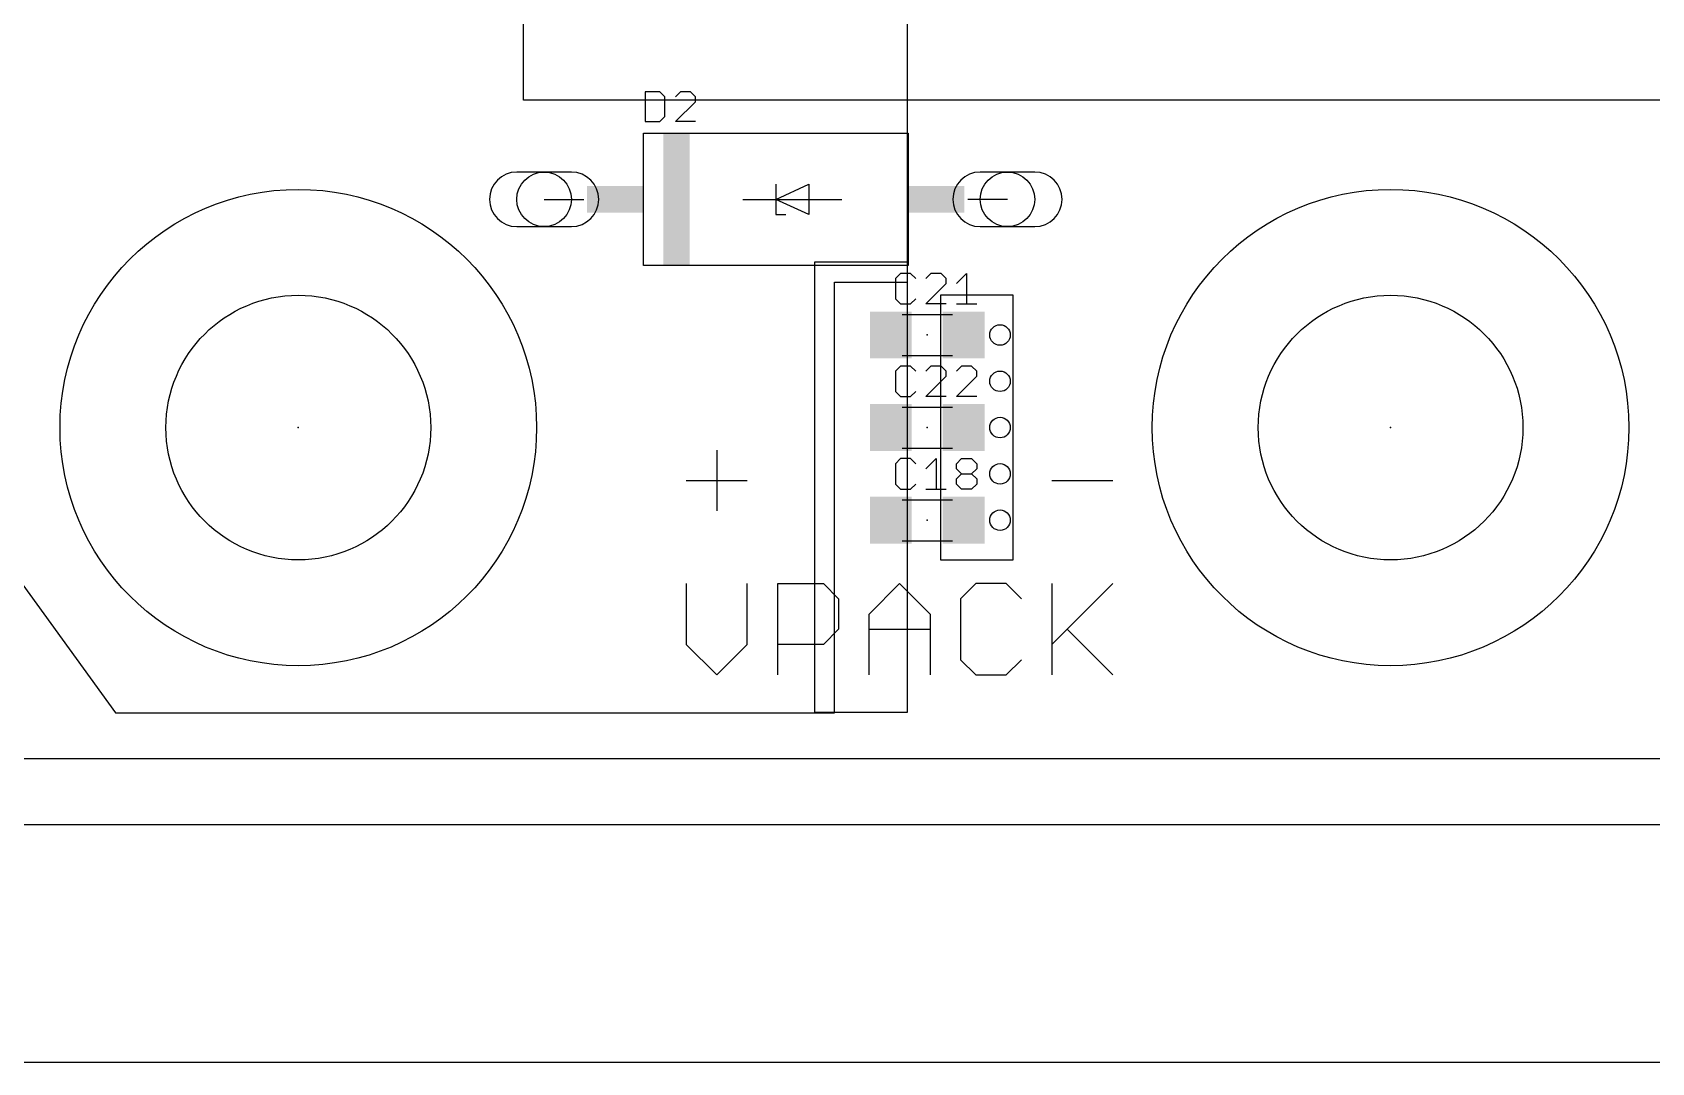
# Model space of a CAD drawing. Extents: x -0.79 to 6.6, y -0.46 to 8.18.
# Drawn here: x 2.068 to 4.514, y -0.46 to 1.097 of the extents above; entities that cross this region are included whole.
import ezdxf

# ---------------------------------------------------------------- set-up
doc = ezdxf.new("R2010")
doc.units = 0
for name, color, linetype in [('1', 22, 'CONTINUOUS'), ('16', 175, 'CONTINUOUS'), ('17', 4, 'CONTINUOUS'), ('18', 4, 'CONTINUOUS'), ('2', 3, 'CONTINUOUS'), ('20', 6, 'CONTINUOUS'), ('21', 253, 'CONTINUOUS'), ('23', 7, 'CONTINUOUS'), ('25', 253, 'CONTINUOUS'), ('51', 253, 'CONTINUOUS')]:
    doc.layers.add(name, color=color, linetype=linetype)

# ---------------------------------------------------------------- blocks, each defined once
blk = doc.blocks.new('ROUNDP')
blk.add_circle((0, 0), 0.5)
blk = doc.blocks.new('RECT')
blk.add_solid([(-0.5, -0.5), (0.5, -0.5), (-0.5, 0.5), (0.5, 0.5)])
blk = doc.blocks.new('LONGP100')
blk.add_lwpolyline([(-0.5, -0.5), (0.5, -0.5, 1), (0.5, 0.5), (-0.5, 0.5, 1)], format="xyb", close=True)
blk = doc.blocks.new('ROUNDV')
blk.add_circle((0, 0), 0.5)

msp = doc.modelspace()

# ---------------------------------------------------------------- linework, layer by layer
at = {"layer": '1'}
for p, q in [((3.39, 0.72), (3.39, 5.13)), ((3.25, 0.75), (3.25, 0.07)), ((3.39, 0.75), (3.25, 0.75)), ((3.39, 0.07), (3.39, 0.75)), ((3.28, 0.06875), (3.28, 0.72)), ((3.28, 0.72), (3.39, 0.72)), ((3.44, 0.7), (3.44, 0.3)), ((3.55, 0.7), (3.44, 0.7)), ((3.55, 0.3), (3.55, 0.7)), ((1.99, 0.35), (2.19375, 0.06875)), ((3.44, 0.3), (3.55, 0.3)), ((2.19375, 0.06875), (3.28, 0.06875)), ((3.25, 0.07), (3.39, 0.07))]:
    msp.add_line(p, q, dxfattribs=at)
at = {"layer": '16'}
msp.add_line((-0.02, -0.1), (6.23, -0.1), dxfattribs=at)
at = {"layer": '2'}
msp.add_line((6.6, -0.46), (-0.79, -0.46), dxfattribs=at)
at = {"layer": '20'}
msp.add_line((0, 0), (6.06, 0), dxfattribs=at)
at = {"layer": '21'}
for p, q in [((2.81, 0.995), (2.81, 2.465)), ((5.13, 0.995), (2.81, 0.995)), ((2.99125, 0.745), (2.99125, 0.945)), ((2.99125, 0.945), (3.39125, 0.945)), ((3.39125, 0.945), (3.39125, 0.745)), ((3.19125, 0.845), (3.24125, 0.868)), ((3.19125, 0.868), (3.19125, 0.845)), ((3.24125, 0.868), (3.24125, 0.822)), ((3.14125, 0.845), (3.19125, 0.845)), ((3.24125, 0.822), (3.19125, 0.845)), ((3.19125, 0.845), (3.29125, 0.845)), ((3.19125, 0.845), (3.19125, 0.822)), ((3.19125, 0.822), (3.20625, 0.822)), ((3.39125, 0.745), (2.99125, 0.745)), ((3.102039, 0.466098), (3.102039, 0.37402)), ((3.056, 0.420059), (3.148079, 0.420059)), ((3.608472, 0.420059), (3.700551, 0.420059)), ((3.056, 0.264118), (3.056, 0.172039)), ((3.148079, 0.172039), (3.148079, 0.264118)), ((3.194118, 0.126), (3.194118, 0.264118)), ((3.194118, 0.264118), (3.263177, 0.264118)), ((3.263177, 0.264118), (3.286197, 0.241098)), ((3.332236, 0.218079), (3.378275, 0.264118)), ((3.378275, 0.264118), (3.424315, 0.218079)), ((3.493374, 0.264118), (3.470354, 0.241098)), ((3.539413, 0.264118), (3.493374, 0.264118)), ((3.562433, 0.241098), (3.539413, 0.264118)), ((3.608472, 0.264118), (3.608472, 0.126)), ((3.608472, 0.172039), (3.700551, 0.264118)), ((3.286197, 0.241098), (3.286197, 0.195059)), ((3.470354, 0.241098), (3.470354, 0.14902)), ((3.332236, 0.126), (3.332236, 0.218079)), ((3.424315, 0.218079), (3.424315, 0.126)), ((3.056, 0.172039), (3.102039, 0.126)), ((3.102039, 0.126), (3.148079, 0.172039)), ((3.263177, 0.172039), (3.194118, 0.172039)), ((3.286197, 0.195059), (3.263177, 0.172039)), ((3.332236, 0.195059), (3.424315, 0.195059)), ((3.631492, 0.195059), (3.700551, 0.126)), ((3.470354, 0.14902), (3.493374, 0.126)), ((3.539413, 0.126), (3.562433, 0.14902)), ((3.493374, 0.126), (3.539413, 0.126))]:
    msp.add_line(p, q, dxfattribs=at)
at = {"layer": '23'}
for p in [(3.19125, 0.845), (3.42, 0.64), (2.47, 0.5), (3.42, 0.5), (4.12, 0.5), (3.42, 0.36)]:
    msp.add_point(p, dxfattribs=at)
at = {"layer": '25'}
for p, q in [((2.99375, 1.007538), (2.99375, 0.9625)), ((3.016269, 1.007538), (2.99375, 1.007538)), ((3.023776, 1.000032), (3.016269, 1.007538)), ((3.047296, 1.007538), (3.039789, 1.000032)), ((3.062308, 1.007538), (3.047296, 1.007538)), ((3.069815, 1.000032), (3.062308, 1.007538)), ((3.023776, 0.970006), (3.023776, 1.000032)), ((3.039789, 0.9625), (3.069815, 0.992526)), ((3.069815, 0.992526), (3.069815, 1.000032)), ((2.99375, 0.9625), (3.016269, 0.9625)), ((3.016269, 0.9625), (3.023776, 0.970006)), ((3.069815, 0.9625), (3.039789, 0.9625)), ((3.379673, 0.733039), (3.372, 0.725366)), ((3.372, 0.725366), (3.372, 0.694673)), ((3.39502, 0.733039), (3.379673, 0.733039)), ((3.402693, 0.725366), (3.39502, 0.733039)), ((3.425712, 0.733039), (3.418039, 0.725366)), ((3.418039, 0.687), (3.448732, 0.717693)), ((3.441059, 0.733039), (3.425712, 0.733039)), ((3.448732, 0.725366), (3.441059, 0.733039)), ((3.448732, 0.717693), (3.448732, 0.725366)), ((3.464078, 0.717693), (3.479425, 0.733039)), ((3.479425, 0.733039), (3.479425, 0.687)), ((3.372, 0.694673), (3.379673, 0.687)), ((3.379673, 0.687), (3.39502, 0.687)), ((3.39502, 0.687), (3.402693, 0.694673)), ((3.448732, 0.687), (3.418039, 0.687)), ((3.464078, 0.687), (3.494771, 0.687)), ((3.379673, 0.593039), (3.372, 0.585366)), ((3.39502, 0.593039), (3.379673, 0.593039)), ((3.402693, 0.585366), (3.39502, 0.593039)), ((3.425712, 0.593039), (3.418039, 0.585366)), ((3.441059, 0.593039), (3.425712, 0.593039)), ((3.448732, 0.585366), (3.441059, 0.593039)), ((3.471752, 0.593039), (3.464078, 0.585366)), ((3.487098, 0.593039), (3.471752, 0.593039)), ((3.494771, 0.585366), (3.487098, 0.593039)), ((3.372, 0.585366), (3.372, 0.554673)), ((3.418039, 0.547), (3.448732, 0.577693)), ((3.448732, 0.577693), (3.448732, 0.585366)), ((3.464078, 0.547), (3.494771, 0.577693)), ((3.494771, 0.577693), (3.494771, 0.585366)), ((3.372, 0.554673), (3.379673, 0.547)), ((3.379673, 0.547), (3.39502, 0.547)), ((3.39502, 0.547), (3.402693, 0.554673)), ((3.448732, 0.547), (3.418039, 0.547)), ((3.494771, 0.547), (3.464078, 0.547)), ((3.379673, 0.453039), (3.372, 0.445366)), ((3.372, 0.445366), (3.372, 0.414673)), ((3.39502, 0.453039), (3.379673, 0.453039)), ((3.402693, 0.445366), (3.39502, 0.453039)), ((3.418039, 0.437693), (3.433386, 0.453039)), ((3.433386, 0.453039), (3.433386, 0.407)), ((3.464078, 0.445366), (3.471752, 0.453039)), ((3.464078, 0.437693), (3.464078, 0.445366)), ((3.471752, 0.453039), (3.487098, 0.453039)), ((3.487098, 0.453039), (3.494771, 0.445366)), ((3.494771, 0.445366), (3.494771, 0.437693)), ((3.471752, 0.43002), (3.464078, 0.437693)), ((3.464078, 0.422346), (3.471752, 0.43002)), ((3.464078, 0.414673), (3.464078, 0.422346)), ((3.471752, 0.43002), (3.487098, 0.43002)), ((3.494771, 0.437693), (3.487098, 0.43002)), ((3.487098, 0.43002), (3.494771, 0.422346)), ((3.494771, 0.422346), (3.494771, 0.414673)), ((3.372, 0.414673), (3.379673, 0.407)), ((3.379673, 0.407), (3.39502, 0.407)), ((3.39502, 0.407), (3.402693, 0.414673)), ((3.418039, 0.407), (3.448732, 0.407)), ((3.471752, 0.407), (3.464078, 0.414673)), ((3.487098, 0.407), (3.471752, 0.407)), ((3.494771, 0.414673), (3.487098, 0.407))]:
    msp.add_line(p, q, dxfattribs=at)
at = {"layer": '51'}
for p, q in [((2.84125, 0.845), (2.90125, 0.845)), ((3.54125, 0.845), (3.48125, 0.845)), ((3.382008, 0.670984), (3.457992, 0.670984)), ((3.382008, 0.609016), (3.457992, 0.609016)), ((3.382008, 0.530984), (3.457992, 0.530984)), ((3.382008, 0.469016), (3.457992, 0.469016)), ((3.382008, 0.390984), (3.457992, 0.390984)), ((3.382008, 0.329016), (3.457992, 0.329016))]:
    msp.add_line(p, q, dxfattribs=at)

# ---------------------------------------------------------------- block references
at = {"layer": '1', "xscale": 0.062992, "yscale": 0.070866}
for p in [(3.364882, 0.64), (3.475118, 0.64), (3.364882, 0.5), (3.475118, 0.5), (3.364882, 0.36), (3.475118, 0.36)]:
    msp.add_blockref('RECT', p, dxfattribs=at)
at = {"layer": '17'}
for name, p, xscale, yscale in [('LONGP100', (2.84125, 0.845), 0.0825, 0.0825), ('LONGP100', (2.84125, 0.845), 0.0825, 0.0825), ('ROUNDP', (2.84125, 0.845), 0.0825, 0.0825), ('ROUNDP', (2.84125, 0.845), 0.0825, 0.0825), ('LONGP100', (3.54125, 0.845), 0.0825, 0.0825), ('LONGP100', (3.54125, 0.845), 0.0825, 0.0825), ('ROUNDP', (3.54125, 0.845), 0.0825, 0.0825), ('ROUNDP', (3.54125, 0.845), 0.0825, 0.0825), ('ROUNDP', (2.47, 0.5), 0.72, 0.72), ('ROUNDP', (2.47, 0.5), 0.72, 0.72), ('ROUNDP', (4.12, 0.5), 0.72, 0.72), ('ROUNDP', (4.12, 0.5), 0.72, 0.72), ('ROUNDP', (2.47, 0.5), 0.4, 0.4), ('ROUNDP', (2.47, 0.5), 0.4, 0.4), ('ROUNDP', (4.12, 0.5), 0.4, 0.4), ('ROUNDP', (4.12, 0.5), 0.4, 0.4)]:
    msp.add_blockref(name, p, dxfattribs=dict(at, xscale=xscale, yscale=yscale))
at = {"layer": '18', "xscale": 0.031, "yscale": 0.031}
for p in [(3.53, 0.64), (3.53, 0.64), (3.53, 0.64), (3.53, 0.64), (3.53, 0.57), (3.53, 0.57), (3.53, 0.57), (3.53, 0.57), (3.53, 0.5), (3.53, 0.5), (3.53, 0.5), (3.53, 0.5), (3.53, 0.43), (3.53, 0.43), (3.53, 0.43), (3.53, 0.43), (3.53, 0.36), (3.53, 0.36), (3.53, 0.36), (3.53, 0.36)]:
    msp.add_blockref('ROUNDV', p, dxfattribs=at)
at = {"layer": '21'}
for p, xscale, yscale in [((3.04125, 0.845), 0.04, 0.2), ((2.94875, 0.845), 0.085, 0.04), ((3.43375, 0.845), 0.085, 0.04)]:
    msp.add_blockref('RECT', p, dxfattribs=dict(at, xscale=xscale, yscale=yscale))
at = {"layer": '51', "xscale": 0.029531, "yscale": 0.066929}
for p in [(3.367766, 0.639965), (3.472234, 0.640035), (3.367766, 0.499965), (3.472234, 0.500035), (3.367766, 0.359965), (3.472234, 0.360035)]:
    msp.add_blockref('RECT', p, dxfattribs=at)

doc.saveas('drawing.dxf')
